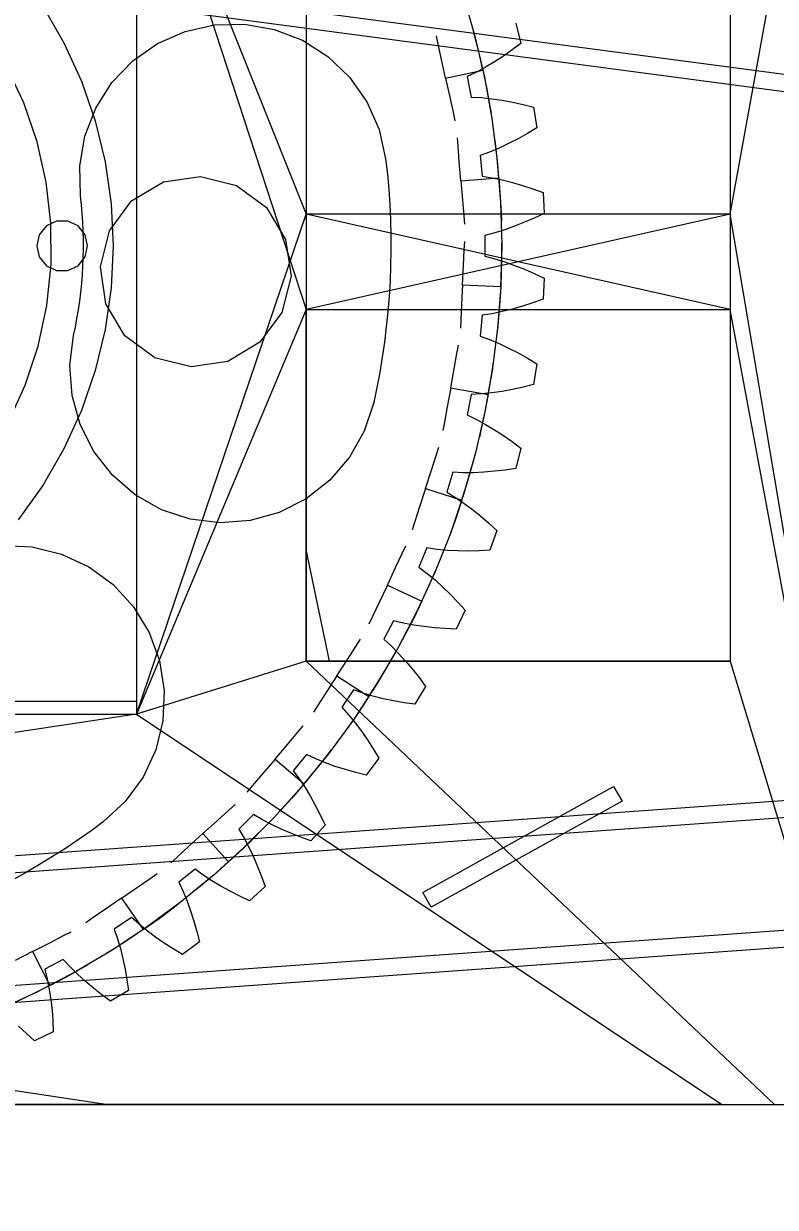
# Model space of a CAD drawing. Header units: millimetres. Extents: x -1970 to 59977, y -65068 to 6837.
# Drawn here: x 26295 to 26649, y 1271 to 1830 of the extents above; entities that cross this region are included whole.
import ezdxf

# ---------------------------------------------------------------- set-up
doc = ezdxf.new("R2010")
doc.units = ezdxf.units.MM
doc.layers.add('COTAS_P', color=1, linetype='Continuous', lineweight=0)
doc.layers.add('lateral_briquetadora', color=7, linetype='Continuous', lineweight=0)
doc.dimstyles.new('R19_100', dxfattribs={"dimtxt": 250, "dimasz": 150, "dimexe": 150, "dimexo": 80, "dimgap": 100, "dimtad": 1, "dimtih": 1, "dimtoh": 1, "dimdsep": 46, "dimcen": 0.09, "dimadec": 0, "dimazin": 0, "dimtfac": 1, "dimtdec": 4, "dimtofl": 0, "dimtmove": 0, "dimatfit": 3, "dimfxl": 1, "dimtolj": 1, "dimtzin": 0, "dimarcsym": 0})

# ---------------------------------------------------------------- blocks, each defined once
blk = doc.blocks.new('*D6')
at = {"layer": 'COTAS_P', "color": 0, "lineweight": -2, "transparency": 16777216}
for p, q in [((25128.19, 1262), (25128.19, 2232)), ((27628.19, 1262), (27628.19, 2232)), ((25278.19, 2082), (27478.19, 2082))]:
    blk.add_line(p, q, dxfattribs=at)
at = {"layer": 'COTAS_P', "color": 0, "transparency": 16777216}
for points in [[(25278.19, 2107), (25278.19, 2057), (25128.19, 2082)], [(27478.19, 2107), (27478.19, 2057), (27628.19, 2082)]]:
    blk.add_solid(points, dxfattribs=at)
at = {"layer": 'Defpoints', "color": 0, "transparency": 16777216}
for p in [(27628.19, 2082), (25128.19, 1182), (27628.19, 1182)]:
    blk.add_point(p, dxfattribs=at)

msp = doc.modelspace()

# ---------------------------------------------------------------- linework, layer by layer
at = {"layer": 'lateral_briquetadora'}
for p, q in [((26628.187, 1740), (26708.187, 2180)), ((27115.163, 1744.478), (25368.852, 1976.313)), ((27114.11, 1736.548), (25367.799, 1968.382)), ((26348.187, 1940), (26348.187, 1510)), ((26348.187, 1940), (26428.187, 1740)), ((26348.187, 1940), (26348.187, 1504)), ((26348.187, 1940), (26428.187, 1695)), ((26428.187, 1940), (26428.187, 1740)), ((26628.187, 1940), (26628.187, 1740)), ((26502.261, 1843.018), (26507.759, 1823.92)), ((26304.009, 1837.994), (26313.953, 1820.769)), ((26358.112, 1820.411), (26371.116, 1826.147)), ((26371.116, 1826.147), (26384.989, 1829.236)), ((26384.989, 1829.236), (26399.198, 1829.559)), ((26399.198, 1829.559), (26413.196, 1827.104)), ((26413.196, 1827.104), (26426.447, 1821.965)), ((26507.794, 1823.784), (26506.751, 1827.708)), ((26527.098, 1830.005), (26529.494, 1820.439)), ((26313.953, 1820.769), (26322.215, 1802.677)), ((26346.478, 1812.248), (26358.112, 1820.411)), ((26426.447, 1821.965), (26438.441, 1814.34)), ((26490.536, 1820.057), (26489.68, 1824.021)), ((26507.759, 1823.92), (26512.282, 1804.568)), ((26509.569, 1816.693), (26507.794, 1823.784)), ((26529.494, 1820.439), (26525.399, 1817.374)), ((26492.078, 1812.915), (26490.536, 1820.057)), ((26511.596, 1807.809), (26509.569, 1816.693)), ((26525.399, 1817.374), (26521.256, 1814.475)), ((26295.062, 1792.473), (26286.789, 1810.12)), ((26336.659, 1801.973), (26346.478, 1812.248)), ((26438.441, 1814.34), (26448.717, 1804.521)), ((26494.002, 1804.008), (26492.078, 1812.915)), ((26512.824, 1809.222), (26508.532, 1806.898)), ((26517.065, 1811.754), (26512.824, 1809.222)), ((26521.256, 1814.475), (26517.065, 1811.754)), ((26448.717, 1804.521), (26456.879, 1792.887)), ((26494.002, 1804.008), (26511.596, 1807.809)), ((26494.002, 1804.008), (26495.925, 1795.102)), ((26508.532, 1806.898), (26504.184, 1804.812)), ((26504.184, 1804.812), (26506.106, 1795.152)), ((26511.596, 1807.809), (26513.416, 1798.879)), ((26512.282, 1804.568), (26515.819, 1785.011)), ((26322.215, 1802.677), (26328.721, 1783.882)), ((26329.034, 1789.979), (26336.659, 1801.973)), ((26513.416, 1798.879), (26514.726, 1791.688)), ((26301.379, 1774.035), (26295.062, 1792.473)), ((26456.879, 1792.887), (26462.615, 1779.883)), ((26495.925, 1795.102), (26497.468, 1787.96)), ((26506.106, 1795.152), (26510.921, 1794.888)), ((26510.921, 1794.888), (26515.775, 1794.384)), ((26515.775, 1794.384), (26520.662, 1793.667)), ((26520.662, 1793.667), (26525.577, 1792.757)), ((26525.577, 1792.757), (26530.513, 1791.664)), ((26323.895, 1776.728), (26329.034, 1789.979)), ((26497.468, 1787.96), (26498.324, 1783.996)), ((26514.726, 1791.688), (26515.396, 1787.684)), ((26530.513, 1791.664), (26535.469, 1790.399)), ((26535.469, 1790.399), (26536.916, 1780.645)), ((26328.721, 1783.882), (26333.41, 1764.554)), ((26515.819, 1785.011), (26518.361, 1765.301)), ((26321.44, 1762.729), (26323.895, 1776.728)), ((26462.615, 1779.883), (26465.704, 1766.01)), ((26499.843, 1771.948), (26499.512, 1775.989)), ((26517.44, 1773.39), (26516.919, 1777.416)), ((26532.541, 1777.995), (26528.134, 1775.517)), ((26536.916, 1780.645), (26532.541, 1777.995)), ((26305.665, 1755.022), (26301.379, 1774.035)), ((26500.44, 1764.665), (26499.843, 1771.948)), ((26519.227, 1771.115), (26514.728, 1769.223)), ((26518.274, 1766.128), (26517.44, 1773.39)), ((26523.696, 1773.219), (26519.227, 1771.115)), ((26528.134, 1775.517), (26523.696, 1773.219)), ((26333.41, 1764.554), (26336.24, 1744.867)), ((26465.704, 1766.01), (26466.499, 1758.829)), ((26501.185, 1755.584), (26500.44, 1764.665)), ((26514.728, 1769.223), (26510.197, 1767.573)), ((26510.197, 1767.573), (26511.162, 1757.771)), ((26519.125, 1757.055), (26518.274, 1766.128)), ((26518.361, 1765.301), (26519.901, 1745.487)), ((26321.763, 1748.521), (26321.44, 1762.729)), ((26466.499, 1758.829), (26467.142, 1751.633)), ((26307.871, 1735.658), (26305.665, 1755.022)), ((26345.917, 1746.162), (26360.978, 1755.188)), ((26360.978, 1755.188), (26378.346, 1757.765)), ((26378.346, 1757.765), (26395.378, 1753.498)), ((26395.378, 1753.498), (26409.48, 1743.039)), ((26501.185, 1755.584), (26519.125, 1757.055)), ((26501.185, 1755.584), (26501.929, 1746.503)), ((26511.162, 1757.771), (26515.928, 1757.037)), ((26515.928, 1757.037), (26520.71, 1756.059)), ((26519.125, 1757.055), (26519.764, 1747.964)), ((26520.71, 1756.059), (26525.503, 1754.867)), ((26525.503, 1754.867), (26530.304, 1753.48)), ((26530.304, 1753.48), (26535.11, 1751.909)), ((26322.219, 1744.402), (26321.763, 1748.521)), ((26467.142, 1751.633), (26467.631, 1744.425)), ((26519.764, 1747.964), (26520.124, 1740.664)), ((26535.11, 1751.909), (26539.918, 1750.164)), ((26539.918, 1750.164), (26540.402, 1740.314)), ((26322.587, 1740.275), (26322.219, 1744.402)), ((26335.458, 1732.059), (26345.917, 1746.162)), ((26336.24, 1744.867), (26337.187, 1725)), ((26409.48, 1743.039), (26418.507, 1727.979)), ((26467.631, 1744.425), (26467.967, 1737.208)), ((26501.929, 1746.503), (26502.527, 1739.221)), ((26519.901, 1745.487), (26520.436, 1725.621)), ((26310.516, 1736.699), (26305.705, 1734.382)), ((26315.857, 1736.699), (26310.516, 1736.699)), ((26320.668, 1734.382), (26315.857, 1736.699)), ((26322.868, 1736.141), (26322.587, 1740.275)), ((26348.187, 1504), (26428.187, 1740)), ((26428.187, 1740), (26428.187, 1695)), ((26628.187, 1695), (26428.187, 1740)), ((26628.187, 1740), (26428.187, 1740)), ((26628.187, 1740), (26428.187, 1695)), ((26467.967, 1737.208), (26468.15, 1729.985)), ((26502.527, 1739.221), (26502.858, 1735.179)), ((26520.124, 1740.664), (26520.265, 1736.607)), ((26535.788, 1738.107), (26531.159, 1736.072)), ((26540.402, 1740.314), (26535.788, 1738.107)), ((26628.187, 1740), (26628.187, 1695)), ((26698.775, 1320), (26628.187, 1740)), ((26305.705, 1734.382), (26302.375, 1730.207)), ((26307.97, 1716.168), (26307.871, 1735.658)), ((26323.998, 1730.207), (26320.668, 1734.382)), ((26323.061, 1732.001), (26322.868, 1736.141)), ((26323.166, 1727.859), (26323.061, 1732.001)), ((26331.192, 1715.027), (26335.458, 1732.059)), ((26517.201, 1731.123), (26512.53, 1729.925)), ((26521.864, 1732.564), (26517.201, 1731.123)), ((26526.517, 1734.22), (26521.864, 1732.564)), ((26531.159, 1736.072), (26526.517, 1734.22)), ((26302.375, 1730.207), (26301.187, 1725)), ((26323.182, 1723.715), (26323.166, 1727.859)), ((26325.187, 1725), (26323.998, 1730.207)), ((26418.507, 1727.979), (26421.083, 1710.611)), ((26468.15, 1729.985), (26468.179, 1722.76)), ((26502.791, 1723.035), (26502.99, 1727.085)), ((26512.53, 1729.925), (26512.53, 1720.075)), ((26520.436, 1725.621), (26519.964, 1705.753)), ((26520.426, 1722.168), (26520.435, 1726.228)), ((26301.187, 1725), (26302.375, 1719.793)), ((26302.375, 1719.793), (26305.705, 1715.618)), ((26320.668, 1715.618), (26323.998, 1719.793)), ((26323.111, 1719.572), (26323.182, 1723.715)), ((26323.998, 1719.793), (26325.187, 1725)), ((26337.187, 1725), (26336.24, 1705.133)), ((26468.179, 1722.76), (26468.055, 1715.537)), ((26502.433, 1715.737), (26502.791, 1723.035)), ((26512.53, 1720.075), (26517.201, 1718.877)), ((26520.305, 1714.86), (26520.426, 1722.168)), ((26305.705, 1715.618), (26310.516, 1713.301)), ((26305.961, 1696.782), (26307.97, 1716.168)), ((26315.857, 1713.301), (26320.668, 1715.618)), ((26322.704, 1711.296), (26322.952, 1715.432)), ((26322.952, 1715.432), (26323.111, 1719.572)), ((26333.768, 1697.659), (26331.192, 1715.027)), ((26468.055, 1715.537), (26467.777, 1708.317)), ((26501.986, 1706.636), (26502.433, 1715.737)), ((26517.201, 1718.877), (26521.864, 1717.436)), ((26519.964, 1705.753), (26520.305, 1714.86)), ((26521.864, 1717.436), (26526.517, 1715.78)), ((26526.517, 1715.78), (26531.159, 1713.928)), ((26310.516, 1713.301), (26315.857, 1713.301)), ((26322.369, 1707.165), (26322.704, 1711.296)), ((26421.083, 1710.611), (26416.817, 1693.579)), ((26531.159, 1713.928), (26535.788, 1711.893)), ((26535.788, 1711.893), (26540.402, 1709.686)), ((26540.402, 1709.686), (26539.918, 1699.836)), ((26321.436, 1698.931), (26321.946, 1703.043)), ((26321.946, 1703.043), (26322.369, 1707.165)), ((26336.24, 1705.133), (26333.41, 1685.446)), ((26467.777, 1708.317), (26467.346, 1701.105)), ((26501.986, 1706.636), (26501.539, 1697.536)), ((26501.986, 1706.636), (26519.964, 1705.753)), ((26519.964, 1705.753), (26518.486, 1685.935)), ((26519.964, 1705.753), (26519.411, 1696.657)), ((26320.839, 1694.831), (26321.436, 1698.931)), ((26342.795, 1682.599), (26333.768, 1697.659)), ((26467.346, 1701.105), (26466.762, 1693.904)), ((26501.539, 1697.536), (26501.18, 1690.238)), ((26535.11, 1698.091), (26530.304, 1696.52)), ((26539.918, 1699.836), (26535.11, 1698.091)), ((26301.868, 1677.726), (26305.961, 1696.782)), ((26320.154, 1690.744), (26320.839, 1694.831)), ((26428.187, 1695), (26348.187, 1504)), ((26416.817, 1693.579), (26406.358, 1679.476)), ((26428.187, 1695), (26428.187, 1581.667)), ((26428.187, 1529), (26428.187, 1695)), ((26428.187, 1695), (26628.187, 1695)), ((26466.762, 1693.904), (26466.024, 1686.717)), ((26511.162, 1692.229), (26510.197, 1682.427)), ((26515.928, 1692.963), (26511.162, 1692.229)), ((26520.71, 1693.941), (26515.928, 1692.963)), ((26519.411, 1696.657), (26518.815, 1689.371)), ((26525.503, 1695.133), (26520.71, 1693.941)), ((26530.304, 1696.52), (26525.503, 1695.133)), ((26628.187, 1695), (26628.187, 1529)), ((26697.792, 1320), (26628.187, 1695)), ((26318.525, 1682.619), (26319.383, 1686.673)), ((26319.383, 1686.673), (26320.154, 1690.744)), ((26466.024, 1686.717), (26465.135, 1679.547)), ((26501.18, 1690.238), (26500.981, 1686.188)), ((26518.815, 1689.371), (26518.425, 1685.331)), ((26316.811, 1668.51), (26318.525, 1682.619)), ((26333.41, 1685.446), (26328.721, 1666.118)), ((26356.898, 1672.139), (26342.795, 1682.599)), ((26510.197, 1682.427), (26514.728, 1680.777)), ((26514.728, 1680.777), (26519.227, 1678.885)), ((26518.486, 1685.935), (26516.007, 1666.216)), ((26295.739, 1659.225), (26301.868, 1677.726)), ((26406.358, 1679.476), (26391.298, 1670.449)), ((26465.135, 1679.547), (26464.093, 1672.397)), ((26499.33, 1674.156), (26500.056, 1678.146)), ((26519.227, 1678.885), (26523.696, 1676.781)), ((26523.696, 1676.781), (26528.134, 1674.483)), ((26373.93, 1667.873), (26356.898, 1672.139)), ((26391.298, 1670.449), (26373.93, 1667.873)), ((26464.093, 1672.397), (26462.899, 1665.272)), ((26498.022, 1666.967), (26499.33, 1674.156)), ((26515.627, 1663.765), (26516.701, 1670.995)), ((26516.701, 1670.995), (26517.239, 1675.019)), ((26528.134, 1674.483), (26532.541, 1672.005)), ((26532.541, 1672.005), (26536.916, 1669.355)), ((26317.882, 1654.338), (26316.811, 1668.51)), ((26328.721, 1666.118), (26322.215, 1647.323)), ((26462.899, 1665.272), (26461.555, 1658.173)), ((26496.391, 1658.003), (26498.022, 1666.967)), ((26516.007, 1666.216), (26512.532, 1646.649)), ((26536.916, 1669.355), (26535.469, 1659.601)), ((26287.645, 1641.495), (26295.739, 1659.225)), ((26514.1, 1654.781), (26515.627, 1663.765)), ((26530.513, 1658.336), (26525.577, 1657.243)), ((26535.469, 1659.601), (26530.513, 1658.336)), ((26321.698, 1640.647), (26317.882, 1654.338)), ((26461.555, 1658.173), (26460.059, 1651.105)), ((26496.391, 1658.003), (26494.76, 1649.039)), ((26496.391, 1658.003), (26514.1, 1654.781)), ((26506.106, 1654.848), (26504.184, 1645.188)), ((26510.921, 1655.112), (26506.106, 1654.848)), ((26515.775, 1655.616), (26510.921, 1655.112)), ((26514.1, 1654.781), (26512.365, 1645.834)), ((26520.662, 1656.333), (26515.775, 1655.616)), ((26525.577, 1657.243), (26520.662, 1656.333)), ((26322.215, 1647.323), (26313.953, 1629.231)), ((26460.059, 1651.105), (26455.625, 1637.602)), ((26494.76, 1649.039), (26493.452, 1641.85)), ((26493.452, 1641.85), (26492.726, 1637.86)), ((26504.184, 1645.188), (26508.532, 1643.102)), ((26512.532, 1646.649), (26508.07, 1627.283)), ((26508.532, 1643.102), (26512.824, 1640.778)), ((26512.365, 1645.834), (26510.823, 1638.689)), ((26328.111, 1627.964), (26321.698, 1640.647)), ((26455.625, 1637.602), (26448.642, 1625.223)), ((26510.823, 1638.689), (26509.909, 1634.734)), ((26512.824, 1640.778), (26517.065, 1638.246)), ((26517.065, 1638.246), (26521.256, 1635.525)), ((26521.256, 1635.525), (26525.399, 1632.626)), ((26525.399, 1632.626), (26529.494, 1629.561)), ((26313.953, 1629.231), (26304.009, 1612.006)), ((26336.875, 1616.775), (26328.111, 1627.964)), ((26448.642, 1625.223), (26439.379, 1614.444)), ((26487.283, 1619.191), (26489.518, 1626.147)), ((26489.518, 1626.147), (26490.759, 1630.008)), ((26508.07, 1627.283), (26502.633, 1608.168)), ((26529.494, 1629.561), (26527.098, 1619.995)), ((26504.32, 1613.717), (26506.328, 1620.746)), ((26506.328, 1620.746), (26507.387, 1624.665)), ((26527.098, 1619.995), (26522.042, 1619.222)), ((26347.653, 1607.512), (26336.875, 1616.775)), ((26439.379, 1614.444), (26428.19, 1605.68)), ((26484.496, 1610.516), (26487.283, 1619.191)), ((26497.41, 1618.143), (26494.551, 1608.718)), ((26502.227, 1617.934), (26497.41, 1618.143)), ((26501.633, 1605.01), (26504.32, 1613.717)), ((26507.108, 1617.96), (26502.227, 1617.934)), ((26512.042, 1618.194), (26507.108, 1617.96)), ((26517.022, 1618.618), (26512.042, 1618.194)), ((26522.042, 1619.222), (26517.022, 1618.618)), ((26304.009, 1612.006), (26292.472, 1595.805)), ((26484.496, 1610.516), (26481.709, 1601.841)), ((26484.496, 1610.516), (26501.633, 1605.01)), ((26494.551, 1608.718), (26498.673, 1606.216)), ((26502.633, 1608.168), (26496.235, 1589.352)), ((26360.032, 1600.529), (26347.653, 1607.512)), ((26428.19, 1605.68), (26415.507, 1599.267)), ((26498.673, 1606.216), (26502.716, 1603.483)), ((26501.633, 1605.01), (26498.745, 1596.366)), ((26502.716, 1603.483), (26506.689, 1600.547)), ((26373.535, 1596.095), (26360.032, 1600.529)), ((26415.507, 1599.267), (26401.816, 1595.452)), ((26481.709, 1601.841), (26479.474, 1594.884)), ((26506.689, 1600.547), (26510.594, 1597.428)), ((26510.594, 1597.428), (26514.433, 1594.137)), ((26387.644, 1594.381), (26373.535, 1596.095)), ((26401.816, 1595.452), (26387.644, 1594.381)), ((26479.474, 1594.884), (26478.233, 1591.024)), ((26498.745, 1596.366), (26496.283, 1589.483)), ((26514.433, 1594.137), (26518.207, 1590.685)), ((26496.235, 1589.352), (26488.892, 1570.885)), ((26496.283, 1589.483), (26494.861, 1585.681)), ((26518.207, 1590.685), (26514.885, 1581.4)), ((26284.884, 1583.551), (26299.083, 1582.944)), ((26299.083, 1582.944), (26312.892, 1579.579)), ((26428.187, 1581.667), (26428.187, 1529)), ((26439.21, 1529), (26428.187, 1581.667)), ((26473.524, 1579.83), (26475.258, 1583.495)), ((26485.158, 1582.468), (26481.389, 1573.368)), ((26489.932, 1581.787), (26485.158, 1582.468)), ((26494.792, 1581.335), (26489.932, 1581.787)), ((26499.725, 1581.084), (26494.792, 1581.335)), ((26504.722, 1581.018), (26499.725, 1581.084)), ((26509.777, 1581.126), (26504.722, 1581.018)), ((26514.885, 1581.4), (26509.777, 1581.126)), ((26312.892, 1579.579), (26325.778, 1573.584)), ((26470.4, 1573.224), (26473.524, 1579.83)), ((26489.485, 1572.28), (26491.047, 1576.028)), ((26325.778, 1573.584), (26337.247, 1565.191)), ((26466.505, 1564.988), (26470.4, 1573.224)), ((26488.892, 1570.885), (26480.623, 1552.813)), ((26481.389, 1573.368), (26485.246, 1570.474)), ((26485.246, 1570.474), (26489.002, 1567.358)), ((26486.577, 1565.574), (26489.485, 1572.28)), ((26337.247, 1565.191), (26346.859, 1554.721)), ((26466.505, 1564.988), (26462.609, 1556.751)), ((26466.505, 1564.988), (26482.776, 1557.292)), ((26482.776, 1557.292), (26486.577, 1565.574)), ((26489.002, 1567.358), (26492.668, 1564.047)), ((26492.668, 1564.047), (26496.248, 1560.56)), ((26496.248, 1560.56), (26499.746, 1556.909)), ((26346.859, 1554.721), (26354.243, 1542.577)), ((26462.609, 1556.751), (26459.485, 1550.145)), ((26480.623, 1552.813), (26471.45, 1535.184)), ((26482.776, 1557.292), (26478.785, 1549.099)), ((26503.164, 1553.103), (26498.947, 1544.189)), ((26499.746, 1556.909), (26503.164, 1553.103)), ((26459.485, 1550.145), (26457.751, 1546.48)), ((26469.469, 1548.165), (26464.826, 1539.479)), ((26474.153, 1547.02), (26469.469, 1548.165)), ((26478.945, 1546.093), (26474.153, 1547.02)), ((26478.785, 1549.099), (26475.446, 1542.596)), ((26354.243, 1542.577), (26359.116, 1529.226)), ((26475.446, 1542.596), (26473.54, 1539.012)), ((26483.829, 1545.36), (26478.945, 1546.093)), ((26488.796, 1544.804), (26483.829, 1545.36)), ((26493.838, 1544.417), (26488.796, 1544.804)), ((26498.947, 1544.189), (26493.838, 1544.417)), ((26447.662, 1529.855), (26451.621, 1535.996)), ((26451.621, 1535.996), (26453.819, 1539.404)), ((26464.826, 1539.479), (26468.38, 1536.22)), ((26468.38, 1536.22), (26471.813, 1532.751)), ((26471.45, 1535.184), (26461.395, 1518.041)), ((26466.46, 1526.428), (26468.497, 1529.94)), ((26471.813, 1532.751), (26475.137, 1529.097)), ((26428.187, 1529), (26348.187, 1504)), ((26359.116, 1529.226), (26361.291, 1515.181)), ((26439.21, 1529), (26428.187, 1529)), ((26428.187, 1529), (26628.187, 1529)), ((26428.187, 1529), (26649.017, 1320)), ((26628.187, 1529), (26439.21, 1529)), ((26442.724, 1522.197), (26447.662, 1529.855)), ((26462.701, 1520.159), (26466.46, 1526.428)), ((26475.137, 1529.097), (26478.358, 1525.275)), ((26478.358, 1525.275), (26481.481, 1521.299)), ((26628.187, 1529), (26691.281, 1320)), ((26442.724, 1522.197), (26437.787, 1514.539)), ((26442.724, 1522.197), (26457.852, 1512.443)), ((26457.852, 1512.443), (26462.701, 1520.159)), ((26481.481, 1521.299), (26484.509, 1517.177)), ((26361.291, 1515.181), (26360.684, 1500.982)), ((26437.787, 1514.539), (26433.827, 1508.398)), ((26450.492, 1515.565), (26445.021, 1507.376)), ((26461.395, 1518.041), (26450.485, 1501.43)), ((26455.042, 1513.966), (26450.492, 1515.565)), ((26459.72, 1512.574), (26455.042, 1513.966)), ((26484.509, 1517.177), (26479.439, 1508.719)), ((26348.187, 1510), (25908.187, 1510)), ((26433.827, 1508.398), (26431.63, 1504.99)), ((26457.852, 1512.443), (26452.826, 1504.842)), ((26464.509, 1511.366), (26459.72, 1512.574)), ((26469.398, 1510.326), (26464.509, 1511.366)), ((26474.377, 1509.446), (26469.398, 1510.326)), ((26479.439, 1508.719), (26474.377, 1509.446)), ((25108.187, 1504), (26348.187, 1504)), ((25108.187, 1504), (26334.853, 1320)), ((26348.187, 1504), (25121.52, 1320)), ((26348.187, 1504), (26624.187, 1320)), ((26445.021, 1507.376), (26448.238, 1503.784)), ((26448.238, 1503.784), (26451.315, 1499.995)), ((26452.826, 1504.842), (26448.667, 1498.831)), ((26360.684, 1500.982), (26357.319, 1487.173)), ((26424.184, 1495.396), (26426.808, 1498.488)), ((26450.485, 1501.43), (26438.748, 1485.393)), ((26448.667, 1498.831), (26446.309, 1495.526)), ((26451.315, 1499.995), (26454.264, 1496.033)), ((25349.739, 1369.773), (27106.851, 1495.911)), ((26419.457, 1489.824), (26424.184, 1495.396)), ((26454.264, 1496.033), (26457.095, 1491.914)), ((26457.095, 1491.914), (26459.814, 1487.651)), ((25350.312, 1361.793), (27107.423, 1487.931)), ((26357.319, 1487.173), (26351.324, 1474.287)), ((26413.562, 1482.877), (26419.457, 1489.824)), ((26438.748, 1485.393), (26426.214, 1469.971)), ((26437.648, 1483.973), (26440.126, 1487.189)), ((26459.814, 1487.651), (26462.423, 1483.252)), ((26413.562, 1482.877), (26407.668, 1475.929)), ((26413.562, 1482.877), (26427.288, 1471.231)), ((26428.412, 1484.982), (26422.164, 1477.368)), ((26432.783, 1482.945), (26428.412, 1484.982)), ((26437.302, 1481.101), (26432.783, 1482.945)), ((26433.102, 1478.248), (26437.648, 1483.973)), ((26441.95, 1479.429), (26437.302, 1481.101)), ((26462.423, 1483.252), (26456.549, 1475.331)), ((26351.324, 1474.287), (26342.931, 1462.818)), ((26407.668, 1475.929), (26402.94, 1470.357)), ((26422.164, 1477.368), (26425.014, 1473.479)), ((26427.288, 1471.231), (26433.102, 1478.248)), ((26446.713, 1477.915), (26441.95, 1479.429)), ((26451.582, 1476.552), (26446.713, 1477.915)), ((26456.549, 1475.331), (26451.582, 1476.552)), ((26402.94, 1470.357), (26400.317, 1467.265)), ((26426.214, 1469.971), (26412.914, 1455.203)), ((26427.288, 1471.231), (26421.312, 1464.351)), ((26425.014, 1473.479), (26427.704, 1469.406)), ((26427.704, 1469.406), (26430.251, 1465.174)), ((26483.187, 1420), (26573.187, 1470)), ((26573.187, 1470), (26577.187, 1463)), ((26421.312, 1464.351), (26416.404, 1458.934)), ((26430.251, 1465.174), (26432.665, 1460.798)), ((26577.187, 1463), (26487.187, 1413)), ((26342.931, 1462.818), (26332.461, 1453.206)), ((26386.269, 1453.818), (26391.683, 1458.725)), ((26391.683, 1458.725), (26394.687, 1461.448)), ((26416.404, 1458.934), (26413.635, 1455.966)), ((26432.665, 1460.798), (26434.952, 1456.289)), ((26332.461, 1453.206), (26326.64, 1448.927)), ((26379.518, 1447.699), (26386.269, 1453.818)), ((26403.441, 1456.71), (26396.476, 1449.746)), ((26412.914, 1455.203), (26398.884, 1441.128)), ((26407.591, 1454.255), (26403.441, 1456.71)), ((26411.907, 1451.977), (26407.591, 1454.255)), ((26416.369, 1449.857), (26411.907, 1451.977)), ((26434.952, 1456.289), (26437.118, 1451.655)), ((26326.64, 1448.927), (26320.729, 1444.773)), ((26379.518, 1447.699), (26372.766, 1441.58)), ((26379.518, 1447.699), (26391.606, 1434.362)), ((26396.476, 1449.746), (26398.932, 1445.596)), ((26403.54, 1445.642), (26406.416, 1448.507)), ((26420.961, 1447.884), (26416.369, 1449.857)), ((26425.672, 1446.05), (26420.961, 1447.884)), ((26437.118, 1451.655), (26430.496, 1444.348)), ((26314.731, 1440.745), (26308.649, 1436.845)), ((26320.729, 1444.773), (26314.731, 1440.745)), ((26372.766, 1441.58), (26367.352, 1436.673)), ((26398.884, 1441.128), (26384.158, 1427.782)), ((26391.606, 1434.362), (26398.286, 1440.56)), ((26398.286, 1440.56), (26403.54, 1445.642)), ((26398.932, 1445.596), (26401.21, 1441.279)), ((26401.21, 1441.279), (26403.329, 1436.818)), ((26430.496, 1444.348), (26425.672, 1446.05)), ((25354.107, 1308.929), (27111.218, 1435.067)), ((26308.649, 1436.845), (26302.486, 1433.076)), ((26367.352, 1436.673), (26364.348, 1433.95)), ((26403.329, 1436.818), (26405.302, 1432.226)), ((26296.243, 1429.438), (26289.925, 1425.934)), ((26302.486, 1433.076), (26296.243, 1429.438)), ((26375.818, 1431.023), (26368.205, 1424.774)), ((26379.708, 1428.172), (26375.818, 1431.023)), ((26391.606, 1434.362), (26384.783, 1428.321)), ((26405.302, 1432.226), (26407.137, 1427.514)), ((25354.68, 1300.95), (27111.791, 1427.088)), ((26348.664, 1422.452), (26354.673, 1426.61)), ((26354.673, 1426.61), (26358.007, 1428.918)), ((26368.205, 1424.774), (26370.242, 1420.404)), ((26384.158, 1427.782), (26368.776, 1415.199)), ((26384.783, 1428.321), (26379.21, 1423.591)), ((26383.78, 1425.482), (26379.708, 1428.172)), ((26388.012, 1422.935), (26383.78, 1425.482)), ((26407.137, 1427.514), (26408.838, 1422.691)), ((26341.172, 1417.266), (26348.664, 1422.452)), ((26370.242, 1420.404), (26372.085, 1415.884)), ((26379.21, 1423.591), (26376.077, 1421.009)), ((26392.389, 1420.522), (26388.012, 1422.935)), ((26396.898, 1418.234), (26392.389, 1420.522)), ((26401.531, 1416.068), (26396.898, 1418.234)), ((26408.838, 1422.691), (26401.531, 1416.068)), ((26487.187, 1413), (26483.187, 1420)), ((26341.172, 1417.266), (26333.68, 1412.081)), ((26341.172, 1417.266), (26351.416, 1402.465)), ((26368.776, 1415.199), (26352.776, 1403.411)), ((26364.721, 1412.092), (26367.946, 1414.556)), ((26372.085, 1415.884), (26373.758, 1411.237)), ((26327.672, 1407.922), (26324.338, 1405.615)), ((26333.68, 1412.081), (26327.672, 1407.922)), ((26345.811, 1408.166), (26337.622, 1402.694)), ((26349.402, 1404.948), (26345.811, 1408.166)), ((26351.416, 1402.465), (26358.849, 1407.738)), ((26358.849, 1407.738), (26364.721, 1412.092)), ((26373.758, 1411.237), (26375.271, 1406.474)), ((26352.776, 1403.411), (26336.2, 1392.448)), ((26337.622, 1402.694), (26339.22, 1398.145)), ((26351.416, 1402.465), (26343.863, 1397.366)), ((26353.192, 1401.872), (26349.402, 1404.948)), ((26357.154, 1398.923), (26353.192, 1401.872)), ((26375.271, 1406.474), (26376.635, 1401.605)), ((26376.635, 1401.605), (26377.855, 1396.638)), ((26299.183, 1392.099), (26307.288, 1396.262)), ((26307.288, 1396.262), (26313.787, 1399.6)), ((26313.787, 1399.6), (26317.394, 1401.453)), ((26343.863, 1397.366), (26337.72, 1393.404)), ((26339.22, 1398.145), (26340.612, 1393.467)), ((26361.272, 1396.092), (26357.154, 1398.923)), ((26365.536, 1393.373), (26361.272, 1396.092)), ((26377.855, 1396.638), (26369.935, 1390.763)), ((26299.183, 1392.099), (26291.078, 1387.936)), ((26299.183, 1392.099), (26307.407, 1376.087)), ((26336.2, 1392.448), (26319.089, 1382.339)), ((26337.72, 1393.404), (26334.277, 1391.254)), ((26340.612, 1393.467), (26341.821, 1388.678)), ((26369.935, 1390.763), (26365.536, 1393.373)), ((26313.708, 1388.361), (26305.022, 1383.718)), ((26316.967, 1384.806), (26313.708, 1388.361)), ((26320.436, 1381.373), (26316.967, 1384.806)), ((26321.854, 1383.895), (26325.374, 1385.917)), ((26341.821, 1388.678), (26342.86, 1383.789)), ((26319.089, 1382.339), (26301.489, 1373.11)), ((26305.022, 1383.718), (26306.167, 1379.034)), ((26307.407, 1376.087), (26315.464, 1380.345)), ((26315.464, 1380.345), (26321.854, 1383.895)), ((26324.09, 1378.05), (26320.436, 1381.373)), ((26342.86, 1383.789), (26343.74, 1378.81)), ((26307.407, 1376.087), (26299.253, 1372.018)), ((26306.167, 1379.034), (26307.094, 1374.242)), ((26307.094, 1374.242), (26307.827, 1369.357)), ((26327.911, 1374.829), (26324.09, 1378.05)), ((26331.888, 1371.706), (26327.911, 1374.829)), ((26344.468, 1373.747), (26336.01, 1368.677)), ((26343.74, 1378.81), (26344.468, 1373.747)), ((26301.489, 1373.11), (26283.443, 1364.784)), ((26299.253, 1372.018), (26292.646, 1368.891)), ((26307.827, 1369.357), (26308.382, 1364.39)), ((26336.01, 1368.677), (26331.888, 1371.706)), ((26308.382, 1364.39), (26308.77, 1359.349)), ((26296.278, 1353.441), (26292.627, 1356.939)), ((26308.77, 1359.349), (26308.998, 1354.239)), ((26300.083, 1350.023), (26296.278, 1353.441)), ((26308.998, 1354.239), (26300.083, 1350.023)), ((24628.187, 1320), (26828.187, 1320)), ((24748.187, 1320), (26708.187, 1320)), ((24832.187, 1320), (26334.853, 1320)), ((26624.187, 1320), (25121.52, 1320)), ((26334.853, 1320), (26624.187, 1320)), ((26624.187, 1320), (26649.017, 1320)), ((26649.017, 1320), (26691.281, 1320))]:
    msp.add_line(p, q, dxfattribs=at)

# ---------------------------------------------------------------- dimensions: what is measured, and where the dimension line sits
at = {"layer": 'COTAS_P'}
dim = msp.add_aligned_dim(p1=(25128.187, 1182), p2=(27628.187, 1182), distance=900, text='<> P', dimstyle='R19_100', dxfattribs=at)
dim.commit()
dim.dimension.update_dxf_attribs({"geometry": '*D6', "text_midpoint": (26378.187, 2082)})

doc.saveas('drawing.dxf')
